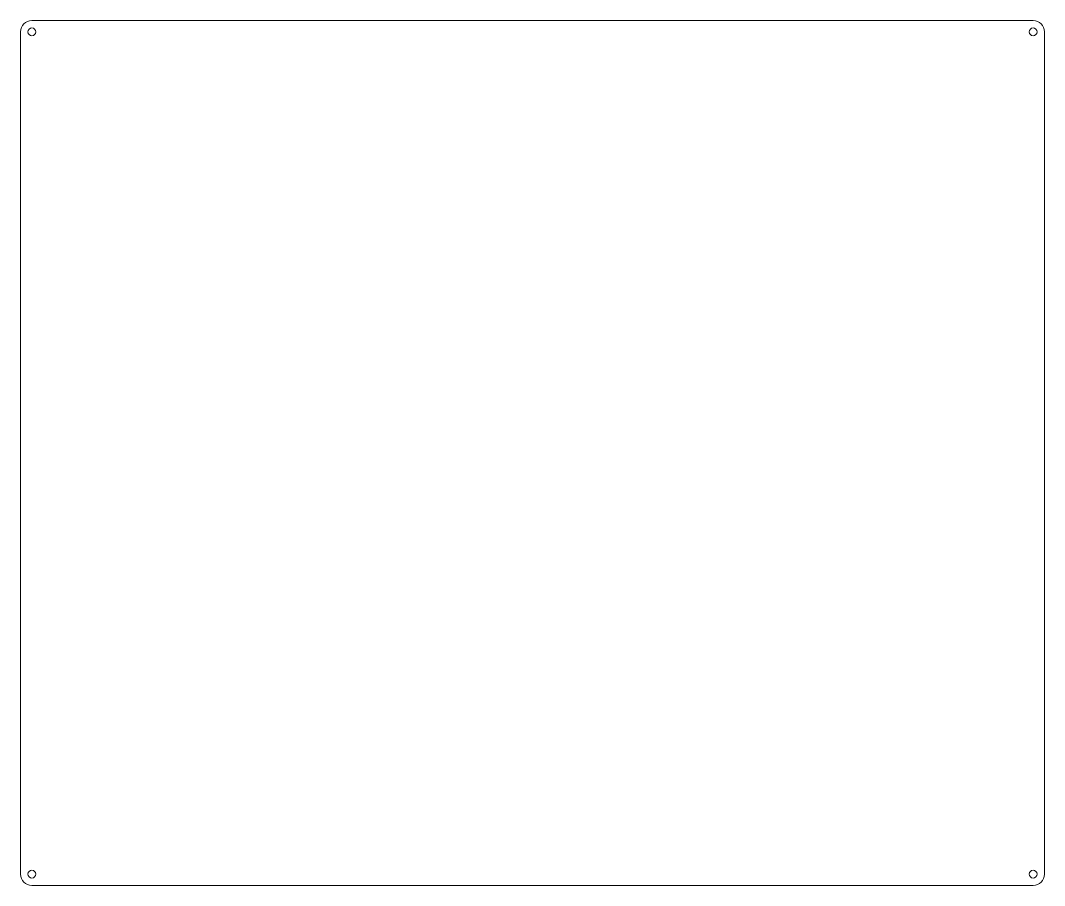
# Model space of a CAD drawing. Header units: millimetres. Extents: x 0 to 450, y 0 to 380.
import ezdxf

# ---------------------------------------------------------------- set-up
doc = ezdxf.new("R2010")
doc.units = ezdxf.units.MM

msp = doc.modelspace()

# ---------------------------------------------------------------- linework, layer by layer
at = {"color": 7, "linetype": 'Continuous', "lineweight": 15}
for p, q in [((445, 380), (5, 380)), ((0, 375), (0, 5)), ((450, 5), (450, 375)), ((5, 0), (445, 0))]:
    msp.add_line(p, q, dxfattribs=at)
for centre in [(5, 375), (445, 375), (5, 5), (445, 5)]:
    msp.add_circle(centre, 1.7, dxfattribs=at)
for centre, start, end in [((5, 375), 90, 180), ((445, 375), 0, 90), ((5, 5), 180, 270), ((445, 5), 270, 0)]:
    msp.add_arc(centre, 5, start, end, dxfattribs=at)

doc.saveas('drawing.dxf')
